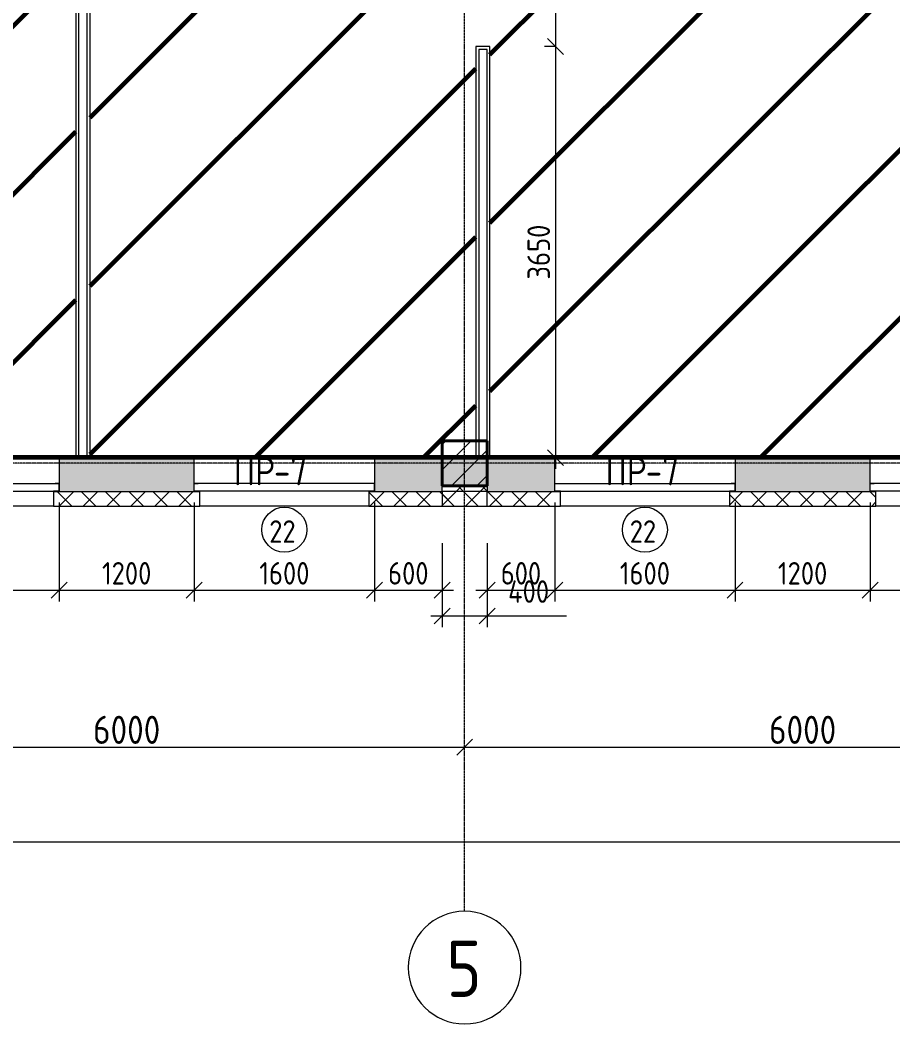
# Model space of a CAD drawing. Header units: millimetres. Extents: x -56773 to 323062, y -262288 to 76460.
# Drawn here: x -1137 to 6611, y -162572 to -153657 of the extents above; entities that cross this region are included whole.
import ezdxf

# ---------------------------------------------------------------- set-up
doc = ezdxf.new("R2010")
doc.units = ezdxf.units.MM
doc.linetypes.add('ADSK_Линия сетки', pattern=[25, 20, -2.5, 0, -2.5])
for name, color, linetype, lineweight in [('1.1) Шлифовка потолка', 5, 'Continuous', 60), ('3.1 Штукатурка внешн стен', 5, 'Continuous', 60), ('_ Окна', 7, 'Continuous', 18), ('Марки', 7, 'Continuous', 20), ('Марки окон', 7, 'Continuous', 20), ('Несущие колонны', 7, 'Continuous', 18), ('Окна', 7, 'Continuous', 9), ('Оси', 7, 'Continuous', 9), ('Размеры', 7, 'Continuous', 9), ('Стены внутренние', 7, 'Continuous', 18), ('Стены наружные', 7, 'Continuous', 18), ('Стены штриховка', 7, 'Continuous', 9)]:
    doc.layers.add(name, color=color, linetype=linetype, lineweight=lineweight)
doc.styles.add('GOST Common', font='', dxfattribs={"width": 0.9, "height": 500})
doc.styles.add('GOST Common_2', font='', dxfattribs={"width": 0.9, "height": 250})
doc.styles.add('GOST Common_3', font='', dxfattribs={"width": 0.9, "height": 200})
doc.styles.get('GOST Common').set_extended_font_data('GOST Common')
doc.styles.get('GOST Common_2').set_extended_font_data('GOST Common')
doc.styles.get('GOST Common_3').set_extended_font_data('GOST Common')
doc.dimstyles.new('ADSK_Основной_2_0', dxfattribs={"dimscale": 304.8, "dimtxt": 201.142999, "dimasz": 0.463911, "dimexe": 0.328084, "dimexo": 0.328084, "dimgap": 0.164042, "dimtad": 1, "dimdec": 3, "dimrnd": 0.001, "dimdsep": 46, "dimtxsty": 'GOST Common_3', "dimblk1": 'OBLIQUE', "dimblk2": 'OBLIQUE', "dimsah": 1, "dimcen": 0.09, "dimdle": 0.328084, "dimazin": 2, "dimtfac": 1, "dimtdec": 4, "dimtix": 1, "dimtmove": 0, "dimatfit": 3, "dimfxl": 1, "dimtvp": 1, "dimtolj": 1, "dimtzin": 0, "dimlwd": 20, "dimlwe": 20, "dimarcsym": 2})
doc.dimstyles.new('ADSK_Основной_2_0_1', dxfattribs={"dimscale": 304.8, "dimtxt": 201.142999, "dimasz": 0.463911, "dimexe": 0.328084, "dimexo": 0.328084, "dimgap": 0.164042, "dimtad": 1, "dimdec": 3, "dimrnd": 0.001, "dimdsep": 46, "dimtxsty": 'GOST Common_3', "dimblk1": 'OBLIQUE', "dimblk2": 'OBLIQUE', "dimsah": 1, "dimcen": 0.09, "dimdle": 0.328084, "dimazin": 2, "dimtfac": 1, "dimtdec": 4, "dimtix": 1, "dimtmove": 1, "dimatfit": 3, "dimfxl": 1, "dimtvp": 1, "dimtolj": 1, "dimtzin": 0, "dimlwd": 20, "dimlwe": 20, "dimarcsym": 2})
doc.dimstyles.new('ADSK_Основной_2_0_2', dxfattribs={"dimscale": 304.8, "dimtxt": 201.142999, "dimasz": 0.463911, "dimexe": 0.328084, "dimexo": 0.328084, "dimgap": 0.164042, "dimtad": 1, "dimdec": 3, "dimrnd": 0.001, "dimdsep": 46, "dimtxsty": 'GOST Common_3', "dimblk1": 'OBLIQUE', "dimblk2": 'OBLIQUE', "dimsah": 1, "dimcen": 0.09, "dimdle": 0.328084, "dimazin": 2, "dimtfac": 1, "dimtdec": 4, "dimtix": 1, "dimtmove": 0, "dimatfit": 3, "dimfxl": 1, "dimtvp": 1, "dimtolj": 1, "dimtzin": 0, "dimlwd": 20, "dimlwe": 20, "dimarcsym": 2})
doc.dimstyles.new('ADSK_Основной_2_5_мм', dxfattribs={"dimscale": 304.8, "dimtxt": 251.428749, "dimasz": 0.463911, "dimexe": 0.492126, "dimexo": 0.984252, "dimgap": 0.098425, "dimtad": 1, "dimrnd": 0.01, "dimdsep": 46, "dimtxsty": 'GOST Common_2', "dimblk1": 'OBLIQUE', "dimblk2": 'OBLIQUE', "dimsah": 1, "dimcen": 0.09, "dimdle": 0.492126, "dimazin": 2, "dimtfac": 1, "dimtdec": 4, "dimtix": 1, "dimtmove": 0, "dimatfit": 3, "dimfxl": 1, "dimtvp": 1, "dimtolj": 1, "dimtzin": 0, "dimlwd": 20, "dimlwe": 20, "dimarcsym": 2})
pattern_1 = [(45, (9.36, -150597.75), (-106.066, 106.066), []), (135, (9.36, -150597.75), (-106.066, -106.066), [])]

# ---------------------------------------------------------------- blocks, each defined once
blk = doc.blocks.new('ADSK_КолоннаЖБ_Прямоугольная - 400x400 мм-1807143-Кладочный план 3-го этажа')
at = {"layer": 'Несущие колонны', "lineweight": 40}
for p, q in [((-200, 200), (200, 200)), ((-200, -200), (-200, 200)), ((200, 200), (200, -200)), ((200, -200), (-200, -200))]:
    blk.add_line(p, q, dxfattribs=at)
blk = doc.blocks.new('ОКНО L03 _2СТ_RS - ОК-5_1600х2000h-3556615-Кладочный план 3-го этажа')
at = {"layer": '_ Окна'}
for p, q in [((-838.1, 149), (761.9, 149)), ((-838.1, 149), (-838.1, 79)), ((-838.1, 149), (-833.1, 149)), ((-818.1, 149), (-38.1, 149)), ((-38.1, 149), (741.9, 149)), ((761.9, 149), (756.9, 149)), ((761.9, 149), (761.9, 79)), ((-838.1, 79), (761.9, 79)), ((-838.1, 79), (-803.1, 79)), ((-818.1, 79), (-38.1, 79)), ((-38.1, 79), (741.9, 79)), ((761.9, 79), (726.9, 79))]:
    blk.add_line(p, q, dxfattribs=at)
at = {"layer": 'Окна'}
blk.add_line((-888.1, -150), (811.9, -150), dxfattribs=at)
blk = doc.blocks.new('ОКНО L03 _2СТ_RS - ОК-5_1600х2000h-3556607-Кладочный план 3-го этажа')
at = {"layer": '_ Окна'}
for p, q in [((-838.1, -79), (761.9, -79)), ((-838.1, -149), (-838.1, -79)), ((-838.1, -79), (-803.1, -79)), ((-818.1, -79), (-38.1, -79)), ((-38.1, -79), (741.9, -79)), ((761.9, -79), (726.9, -79)), ((761.9, -149), (761.9, -79)), ((-838.1, -149), (761.9, -149)), ((-838.1, -149), (-833.1, -149)), ((-818.1, -149), (-38.1, -149)), ((-38.1, -149), (741.9, -149)), ((761.9, -149), (756.9, -149))]:
    blk.add_line(p, q, dxfattribs=at)
at = {"layer": 'Окна'}
blk.add_line((-888.1, 150), (811.9, 150), dxfattribs=at)
blk = doc.blocks.new('Ось сетки - Круг_Ø10 мм-8259-Кладочный план 3-го этажа')
at = {"layer": 'Оси', "lineweight": 20}
for start, end in [(360, 180), (180, 360)]:
    blk.add_arc((0, 0), 5, start, end, dxfattribs=at)
blk = doc.blocks.new('_Oblique')
at = {"color": 0, "linetype": 'ByBlock', "lineweight": -2}
blk.add_line((-0.5, -0.5), (0.5, 0.5), dxfattribs=at)
blk = doc.blocks.new('*D5077')
at = {"layer": 'Defpoints', "color": 0, "transparency": 16777216}
for p in [(-3190.6, -160015), (2809.4, -160015), (2809.4, -160115)]:
    blk.add_point(p, dxfattribs=at)
at = {"layer": 'Размеры', "color": 0, "lineweight": 20, "transparency": 16777216}
for p, q in [((-3340.6, -160115), (2959.4, -160115)), ((-3190.6, -160315), (-3190.6, -160265)), ((2809.4, -160315), (2809.4, -160265))]:
    blk.add_line(p, q, dxfattribs=at)
at = {"layer": 'Размеры', "color": 0, "lineweight": 20, "transparency": 16777216, "xscale": 141.4, "yscale": 141.4, "zscale": 141.4, "rotation": 180}
blk.add_blockref('_Oblique', (-3190.6, -160115), dxfattribs=at)
at = {"layer": 'Размеры', "color": 0, "lineweight": 20, "transparency": 16777216, "xscale": 141.4, "yscale": 141.4, "zscale": 141.4}
blk.add_blockref('_Oblique', (2809.4, -160115), dxfattribs=at)
at = {"layer": 'Размеры', "color": 0, "lineweight": 9, "transparency": 16777216, "insert": (-190.6, -159960), "char_height": 250, "width": 756.843, "attachment_point": 5, "style": 'GOST Common_2'}
blk.add_mtext('\\A1;6000', dxfattribs=at)
blk = doc.blocks.new('*D5078')
at = {"layer": 'Defpoints', "color": 0, "transparency": 16777216}
for p in [(2809.4, -160015), (8809.4, -160015), (8809.4, -160115)]:
    blk.add_point(p, dxfattribs=at)
at = {"layer": 'Размеры', "color": 0, "lineweight": 20, "transparency": 16777216}
for p, q in [((2659.4, -160115), (8959.4, -160115)), ((2809.4, -160315), (2809.4, -160265)), ((8809.4, -160315), (8809.4, -160265))]:
    blk.add_line(p, q, dxfattribs=at)
at = {"layer": 'Размеры', "color": 0, "lineweight": 20, "transparency": 16777216, "xscale": 141.4, "yscale": 141.4, "zscale": 141.4, "rotation": 180}
blk.add_blockref('_Oblique', (2809.4, -160115), dxfattribs=at)
at = {"layer": 'Размеры', "color": 0, "lineweight": 20, "transparency": 16777216, "xscale": 141.4, "yscale": 141.4, "zscale": 141.4}
blk.add_blockref('_Oblique', (8809.4, -160115), dxfattribs=at)
at = {"layer": 'Размеры', "color": 0, "lineweight": 9, "transparency": 16777216, "insert": (5809.4, -159960), "char_height": 250, "width": 756.843, "attachment_point": 5, "style": 'GOST Common_2'}
blk.add_mtext('\\A1;6000', dxfattribs=at)
blk = doc.blocks.new('*D5098')
at = {"layer": 'Defpoints', "color": 0, "transparency": 16777216}
for p in [(-19590.6, -160855), (61609.4, -160855), (61609.4, -160955)]:
    blk.add_point(p, dxfattribs=at)
at = {"layer": 'Размеры', "color": 0, "lineweight": 20, "transparency": 16777216}
for p, q in [((-19740.6, -160955), (61759.4, -160955)), ((-19590.6, -161155), (-19590.6, -161105)), ((61609.4, -161155), (61609.4, -161105))]:
    blk.add_line(p, q, dxfattribs=at)
at = {"layer": 'Размеры', "color": 0, "lineweight": 20, "transparency": 16777216, "xscale": 141.4, "yscale": 141.4, "zscale": 141.4, "rotation": 180}
blk.add_blockref('_Oblique', (-19590.6, -160955), dxfattribs=at)
at = {"layer": 'Размеры', "color": 0, "lineweight": 20, "transparency": 16777216, "xscale": 141.4, "yscale": 141.4, "zscale": 141.4}
blk.add_blockref('_Oblique', (61609.4, -160955), dxfattribs=at)
at = {"layer": 'Размеры', "color": 0, "lineweight": 9, "transparency": 16777216, "insert": (21009.4, -160800), "char_height": 250, "width": 889.802, "attachment_point": 5, "style": 'GOST Common_2'}
blk.add_mtext('\\A1;81200', dxfattribs=at)
blk = doc.blocks.new('*D5163')
at = {"layer": 'Defpoints', "color": 0, "transparency": 16777216}
for p in [(-2390.6, -157841.8), (-790.6, -157841.8), (-790.6, -158720.1)]:
    blk.add_point(p, dxfattribs=at)
at = {"layer": 'Размеры', "color": 0, "lineweight": 20, "transparency": 16777216}
for p, q in [((-2390.6, -157941.8), (-2390.6, -158820.1)), ((-790.6, -157941.8), (-790.6, -158820.1)), ((-2490.6, -158720.1), (-690.6, -158720.1))]:
    blk.add_line(p, q, dxfattribs=at)
at = {"layer": 'Размеры', "color": 0, "lineweight": 20, "transparency": 16777216, "xscale": 141.4, "yscale": 141.4, "zscale": 141.4, "rotation": 180}
blk.add_blockref('_Oblique', (-2390.6, -158720.1), dxfattribs=at)
at = {"layer": 'Размеры', "color": 0, "lineweight": 20, "transparency": 16777216, "xscale": 141.4, "yscale": 141.4, "zscale": 141.4}
blk.add_blockref('_Oblique', (-790.6, -158720.1), dxfattribs=at)
at = {"layer": 'Размеры', "color": 0, "lineweight": 9, "transparency": 16777216, "insert": (-1590.6, -158570.1), "char_height": 200, "width": 560.473, "attachment_point": 5, "style": 'GOST Common_3'}
blk.add_mtext('\\A1;1600', dxfattribs=at)
blk = doc.blocks.new('*D5164')
at = {"layer": 'Defpoints', "color": 0, "transparency": 16777216}
for p in [(-790.6, -157841.8), (409.4, -157841.8), (409.4, -158720.1)]:
    blk.add_point(p, dxfattribs=at)
at = {"layer": 'Размеры', "color": 0, "lineweight": 20, "transparency": 16777216}
for p, q in [((-790.6, -157941.8), (-790.6, -158820.1)), ((409.4, -157941.8), (409.4, -158820.1)), ((-890.6, -158720.1), (509.4, -158720.1))]:
    blk.add_line(p, q, dxfattribs=at)
at = {"layer": 'Размеры', "color": 0, "lineweight": 20, "transparency": 16777216, "xscale": 141.4, "yscale": 141.4, "zscale": 141.4, "rotation": 180}
blk.add_blockref('_Oblique', (-790.6, -158720.1), dxfattribs=at)
at = {"layer": 'Размеры', "color": 0, "lineweight": 20, "transparency": 16777216, "xscale": 141.4, "yscale": 141.4, "zscale": 141.4}
blk.add_blockref('_Oblique', (409.4, -158720.1), dxfattribs=at)
at = {"layer": 'Размеры', "color": 0, "lineweight": 9, "transparency": 16777216, "insert": (-190.6, -158570.1), "char_height": 200, "width": 560.473, "attachment_point": 5, "style": 'GOST Common_3'}
blk.add_mtext('\\A1;1200', dxfattribs=at)
blk = doc.blocks.new('*D5165')
at = {"layer": 'Defpoints', "color": 0, "transparency": 16777216}
for p in [(409.4, -157841.8), (2009.4, -157841.8), (2009.4, -158720.1)]:
    blk.add_point(p, dxfattribs=at)
at = {"layer": 'Размеры', "color": 0, "lineweight": 20, "transparency": 16777216}
for p, q in [((409.4, -157941.8), (409.4, -158820.1)), ((2009.4, -157941.8), (2009.4, -158820.1)), ((309.4, -158720.1), (2109.4, -158720.1))]:
    blk.add_line(p, q, dxfattribs=at)
at = {"layer": 'Размеры', "color": 0, "lineweight": 20, "transparency": 16777216, "xscale": 141.4, "yscale": 141.4, "zscale": 141.4, "rotation": 180}
blk.add_blockref('_Oblique', (409.4, -158720.1), dxfattribs=at)
at = {"layer": 'Размеры', "color": 0, "lineweight": 20, "transparency": 16777216, "xscale": 141.4, "yscale": 141.4, "zscale": 141.4}
blk.add_blockref('_Oblique', (2009.4, -158720.1), dxfattribs=at)
at = {"layer": 'Размеры', "color": 0, "lineweight": 9, "transparency": 16777216, "insert": (1209.4, -158570.1), "char_height": 200, "width": 560.473, "attachment_point": 5, "style": 'GOST Common_3'}
blk.add_mtext('\\A1;1600', dxfattribs=at)
blk = doc.blocks.new('*D5166')
at = {"layer": 'Defpoints', "color": 0, "transparency": 16777216}
for p in [(2009.4, -157841.8), (2609.4, -158202.9), (2609.4, -158720.1)]:
    blk.add_point(p, dxfattribs=at)
at = {"layer": 'Размеры', "color": 0, "lineweight": 20, "transparency": 16777216}
for p, q in [((2009.4, -157941.8), (2009.4, -158820.1)), ((2609.4, -158302.9), (2609.4, -158820.1)), ((1909.4, -158720.1), (2709.4, -158720.1))]:
    blk.add_line(p, q, dxfattribs=at)
at = {"layer": 'Размеры', "color": 0, "lineweight": 20, "transparency": 16777216, "xscale": 141.4, "yscale": 141.4, "zscale": 141.4, "rotation": 180}
blk.add_blockref('_Oblique', (2009.4, -158720.1), dxfattribs=at)
at = {"layer": 'Размеры', "color": 0, "lineweight": 20, "transparency": 16777216, "xscale": 141.4, "yscale": 141.4, "zscale": 141.4}
blk.add_blockref('_Oblique', (2609.4, -158720.1), dxfattribs=at)
at = {"layer": 'Размеры', "color": 0, "lineweight": 9, "transparency": 16777216, "insert": (2309.4, -158570.1), "char_height": 200, "width": 454.106, "attachment_point": 5, "style": 'GOST Common_3'}
blk.add_mtext('\\A1;600', dxfattribs=at)
blk = doc.blocks.new('*D5167')
at = {"layer": 'Defpoints', "color": 0, "transparency": 16777216}
for p in [(2609.4, -158202.9), (3009.4, -158202.9), (3009.4, -158948.8)]:
    blk.add_point(p, dxfattribs=at)
at = {"layer": 'Размеры', "color": 0, "lineweight": 20, "transparency": 16777216}
for p, q in [((2609.4, -158302.9), (2609.4, -159048.8)), ((3009.4, -158302.9), (3009.4, -159048.8)), ((2509.4, -158948.8), (3009.4, -158948.8)), ((3009.4, -158948.8), (3713.6, -158948.8))]:
    blk.add_line(p, q, dxfattribs=at)
at = {"layer": 'Размеры', "color": 0, "lineweight": 20, "transparency": 16777216, "xscale": 141.4, "yscale": 141.4, "zscale": 141.4, "rotation": 180}
blk.add_blockref('_Oblique', (2609.4, -158948.8), dxfattribs=at)
at = {"layer": 'Размеры', "color": 0, "lineweight": 20, "transparency": 16777216, "xscale": 141.4, "yscale": 141.4, "zscale": 141.4}
blk.add_blockref('_Oblique', (3009.4, -158948.8), dxfattribs=at)
at = {"layer": 'Размеры', "color": 0, "lineweight": 9, "transparency": 16777216, "insert": (3194.9, -158632.2), "char_height": 200, "width": 474.561, "attachment_point": 1, "line_spacing_factor": 1.022761, "style": 'GOST Common_3'}
blk.add_mtext('\\A1;400', dxfattribs=at)
blk = doc.blocks.new('*D5168')
at = {"layer": 'Defpoints', "color": 0, "transparency": 16777216}
for p in [(3609.4, -157841.8), (3009.4, -158202.9), (3609.4, -158720.1)]:
    blk.add_point(p, dxfattribs=at)
at = {"layer": 'Размеры', "color": 0, "lineweight": 20, "transparency": 16777216}
for p, q in [((3609.4, -157941.8), (3609.4, -158820.1)), ((3009.4, -158302.9), (3009.4, -158820.1)), ((2909.4, -158720.1), (3709.4, -158720.1))]:
    blk.add_line(p, q, dxfattribs=at)
at = {"layer": 'Размеры', "color": 0, "lineweight": 20, "transparency": 16777216, "xscale": 141.4, "yscale": 141.4, "zscale": 141.4, "rotation": 180}
blk.add_blockref('_Oblique', (3009.4, -158720.1), dxfattribs=at)
at = {"layer": 'Размеры', "color": 0, "lineweight": 20, "transparency": 16777216, "xscale": 141.4, "yscale": 141.4, "zscale": 141.4}
blk.add_blockref('_Oblique', (3609.4, -158720.1), dxfattribs=at)
at = {"layer": 'Размеры', "color": 0, "lineweight": 9, "transparency": 16777216, "insert": (3309.4, -158570.1), "char_height": 200, "width": 454.106, "attachment_point": 5, "style": 'GOST Common_3'}
blk.add_mtext('\\A1;600', dxfattribs=at)
blk = doc.blocks.new('*D5169')
at = {"layer": 'Defpoints', "color": 0, "transparency": 16777216}
for p in [(3609.4, -157841.8), (5209.4, -157841.8), (5209.4, -158720.1)]:
    blk.add_point(p, dxfattribs=at)
at = {"layer": 'Размеры', "color": 0, "lineweight": 20, "transparency": 16777216}
for p, q in [((3609.4, -157941.8), (3609.4, -158820.1)), ((5209.4, -157941.8), (5209.4, -158820.1)), ((3509.4, -158720.1), (5309.4, -158720.1))]:
    blk.add_line(p, q, dxfattribs=at)
at = {"layer": 'Размеры', "color": 0, "lineweight": 20, "transparency": 16777216, "xscale": 141.4, "yscale": 141.4, "zscale": 141.4, "rotation": 180}
blk.add_blockref('_Oblique', (3609.4, -158720.1), dxfattribs=at)
at = {"layer": 'Размеры', "color": 0, "lineweight": 20, "transparency": 16777216, "xscale": 141.4, "yscale": 141.4, "zscale": 141.4}
blk.add_blockref('_Oblique', (5209.4, -158720.1), dxfattribs=at)
at = {"layer": 'Размеры', "color": 0, "lineweight": 9, "transparency": 16777216, "insert": (4409.4, -158570.1), "char_height": 200, "width": 560.473, "attachment_point": 5, "style": 'GOST Common_3'}
blk.add_mtext('\\A1;1600', dxfattribs=at)
blk = doc.blocks.new('*D5170')
at = {"layer": 'Defpoints', "color": 0, "transparency": 16777216}
for p in [(5209.4, -157841.8), (6409.4, -157841.8), (6409.4, -158720.1)]:
    blk.add_point(p, dxfattribs=at)
at = {"layer": 'Размеры', "color": 0, "lineweight": 20, "transparency": 16777216}
for p, q in [((5209.4, -157941.8), (5209.4, -158820.1)), ((6409.4, -157941.8), (6409.4, -158820.1)), ((5109.4, -158720.1), (6509.4, -158720.1))]:
    blk.add_line(p, q, dxfattribs=at)
at = {"layer": 'Размеры', "color": 0, "lineweight": 20, "transparency": 16777216, "xscale": 141.4, "yscale": 141.4, "zscale": 141.4, "rotation": 180}
blk.add_blockref('_Oblique', (5209.4, -158720.1), dxfattribs=at)
at = {"layer": 'Размеры', "color": 0, "lineweight": 20, "transparency": 16777216, "xscale": 141.4, "yscale": 141.4, "zscale": 141.4}
blk.add_blockref('_Oblique', (6409.4, -158720.1), dxfattribs=at)
at = {"layer": 'Размеры', "color": 0, "lineweight": 9, "transparency": 16777216, "insert": (5809.4, -158570.1), "char_height": 200, "width": 560.473, "attachment_point": 5, "style": 'GOST Common_3'}
blk.add_mtext('\\A1;1200', dxfattribs=at)
blk = doc.blocks.new('*D5171')
at = {"layer": 'Defpoints', "color": 0, "transparency": 16777216}
for p in [(6409.4, -157841.8), (8009.4, -157841.8), (8009.4, -158720.1)]:
    blk.add_point(p, dxfattribs=at)
at = {"layer": 'Размеры', "color": 0, "lineweight": 20, "transparency": 16777216}
for p, q in [((6409.4, -157941.8), (6409.4, -158820.1)), ((8009.4, -157941.8), (8009.4, -158820.1)), ((6309.4, -158720.1), (8109.4, -158720.1))]:
    blk.add_line(p, q, dxfattribs=at)
at = {"layer": 'Размеры', "color": 0, "lineweight": 20, "transparency": 16777216, "xscale": 141.4, "yscale": 141.4, "zscale": 141.4, "rotation": 180}
blk.add_blockref('_Oblique', (6409.4, -158720.1), dxfattribs=at)
at = {"layer": 'Размеры', "color": 0, "lineweight": 20, "transparency": 16777216, "xscale": 141.4, "yscale": 141.4, "zscale": 141.4}
blk.add_blockref('_Oblique', (8009.4, -158720.1), dxfattribs=at)
at = {"layer": 'Размеры', "color": 0, "lineweight": 9, "transparency": 16777216, "insert": (7209.4, -158570.1), "char_height": 200, "width": 560.473, "attachment_point": 5, "style": 'GOST Common_3'}
blk.add_mtext('\\A1;1600', dxfattribs=at)
blk = doc.blocks.new('*D5642')
at = {"layer": 'Defpoints', "color": 0, "transparency": 16777216}
for p in [(3716.9, -152692.8), (3616.9, -153892.8), (3716.9, -153892.8)]:
    blk.add_point(p, dxfattribs=at)
at = {"layer": 'Размеры', "color": 0, "lineweight": 20, "transparency": 16777216}
for p, q in [((3616.9, -152592.8), (3616.9, -153992.8)), ((3616.9, -152692.8), (3516.9, -152692.8)), ((3616.9, -153892.8), (3516.9, -153892.8))]:
    blk.add_line(p, q, dxfattribs=at)
at = {"layer": 'Размеры', "color": 0, "lineweight": 20, "transparency": 16777216, "xscale": 141.4, "yscale": 141.4, "zscale": 141.4}
for p, rotation in [((3616.9, -152692.8), 90), ((3616.9, -153892.8), 270)]:
    blk.add_blockref('_Oblique', p, dxfattribs=dict(at, rotation=rotation))
at = {"layer": 'Размеры', "color": 0, "lineweight": 9, "transparency": 16777216, "insert": (3466.9, -153292.8), "char_height": 200, "width": 560.473, "attachment_point": 5, "rotation": 90, "style": 'GOST Common_3'}
blk.add_mtext('\\A1;1200', dxfattribs=at)
blk = doc.blocks.new('*D5643')
at = {"layer": 'Defpoints', "color": 0, "transparency": 16777216}
for p in [(3716.9, -153892.8), (3616.9, -157542.8), (3716.9, -157542.8)]:
    blk.add_point(p, dxfattribs=at)
at = {"layer": 'Размеры', "color": 0, "lineweight": 20, "transparency": 16777216}
for p, q in [((3616.9, -153792.8), (3616.9, -157642.8)), ((3616.9, -153892.8), (3516.9, -153892.8)), ((3616.9, -157542.8), (3516.9, -157542.8))]:
    blk.add_line(p, q, dxfattribs=at)
at = {"layer": 'Размеры', "color": 0, "lineweight": 20, "transparency": 16777216, "xscale": 141.4, "yscale": 141.4, "zscale": 141.4}
for p, rotation in [((3616.9, -153892.8), 90), ((3616.9, -157542.8), 270)]:
    blk.add_blockref('_Oblique', p, dxfattribs=dict(at, rotation=rotation))
at = {"layer": 'Размеры', "color": 0, "lineweight": 9, "transparency": 16777216, "insert": (3466.9, -155717.8), "char_height": 200, "width": 605.475, "attachment_point": 5, "rotation": 90, "style": 'GOST Common_3'}
blk.add_mtext('\\A1;3650', dxfattribs=at)
blk = doc.blocks.new('М_окна1 - Маркировка типоразмера-1510237-Кладочный план 3-го этажа')
at = {"layer": 'Марки окон'}
blk.add_circle((0, 0), 2, dxfattribs=at)

msp = doc.modelspace()

# ---------------------------------------------------------------- hatches: boundary and pattern name
at = {"layer": '1.1) Шлифовка потолка', "transparency": 33554687}
h = msp.add_hatch(dxfattribs=at)
h.set_pattern_fill('ANSI31', color=5, scale=333)
h.paths.add_polyline_path([(5898.2923, -147767.7816), (504.3615, -147767.7816), (-695.6385, -147749.3215), (-695.6385, -147767.7816), (-2581.3513, -147767.7816), (-2581.3513, -151017.7816), (-1890.6385, -151017.7816), (-1890.6385, -151142.7816), (-1990.6385, -151142.7816), (-1990.6385, -151867.7816), (-2581.3513, -151867.7816), (-2581.3513, -157542.7816), (-640.6385, -157542.7816), (-640.6385, -151867.7816), (-740.6385, -151867.7816), (-740.6385, -151142.7816), (-840.6385, -151142.7816), (-840.6385, -151017.7816), (3034.3615, -151017.7816), (3034.3615, -152692.7816), (2909.3615, -152692.7816), (2909.3615, -151867.7816), (-515.6385, -151867.7816), (-515.6385, -157542.7816), (2609.3615, -157542.7816), (2609.3615, -157392.7816), (2909.3615, -157392.7816), (2909.3615, -153892.7816), (3034.3615, -153892.7816), (3034.3615, -157542.7816), (5898.2923, -157542.7816)])
h = msp.add_hatch(dxfattribs=at)
h.set_pattern_fill('ANSI31', color=5, scale=333)
h.paths.add_polyline_path([(14377.9359, -147720.3127), (13459.3615, -147720.3127), (13459.3615, -147767.7816), (12609.3615, -147767.7816), (12609.3615, -147992.7816), (11484.3615, -147992.7816), (11484.3615, -147792.7816), (12409.3615, -147792.7816), (12409.3615, -147720.3127), (9009.3615, -147720.3127), (9009.3615, -147792.7816), (9934.3615, -147792.7816), (9934.3615, -147992.7816), (8809.3615, -147992.7816), (8809.3615, -148567.7816), (8684.3615, -148567.7816), (8684.3615, -147767.7816), (7684.3615, -147767.7816), (7684.3615, -147720.3127), (6484.3615, -147720.3127), (6484.3615, -147767.7816), (5898.2923, -147767.7816), (5898.2923, -157542.7816), (8584.3615, -157542.7816), (8584.3615, -153892.7816), (8709.3615, -153892.7816), (8709.3615, -157392.7816), (9009.3615, -157392.7816), (9009.3615, -157542.7816), (11909.3615, -157542.7816), (11909.3615, -151867.7816), (8709.3615, -151867.7816), (8709.3615, -152692.7816), (8584.3615, -152692.7816), (8584.3615, -151017.7816), (8684.3615, -151017.7816), (8684.3615, -150617.7816), (8809.3615, -150617.7816), (8809.3615, -151017.7816), (12159.3615, -151017.7816), (12159.3615, -151142.7816), (12034.3615, -151142.7816), (12034.3615, -157542.7816), (15409.3615, -157542.7816), (15409.3615, -151867.7816), (13509.3615, -151867.7816), (13509.3615, -151142.7816), (13359.3615, -151142.7816), (13359.3615, -151017.7816), (14377.9359, -151017.7816)])
at = {"layer": 'Несущие колонны', "lineweight": 9}
h = msp.add_hatch(dxfattribs=at)
h.set_pattern_fill('FP_1', color=256, style=0, pattern_type=2)
h.set_pattern_definition([(45, (9.36, -150597.75), (-224.506, 224.506), []), (45, (233.87, -150597.75), (-224.506, 224.506), [396.875, -79.375, 3.353, -76.022])])
h.paths.add_polyline_path([(2609.3615, -157792.7816), (3009.3615, -157792.7816), (3009.3615, -157392.7816), (2609.3615, -157392.7816)])
at = {"layer": 'Стены внутренние', "lineweight": 9}
h = msp.add_hatch(dxfattribs=at)
h.set_pattern_fill('FP_2', color=256, style=0, pattern_type=2)
h.set_pattern_definition([(45, (9.36, -150597.75), (84.18955, 308.69595), [396.875, -79.375, 3.353, -76.022])])
h.paths.add_polyline_path([(56459.3615, -157842.7816), (56459.3615, -157841.7816), (56409.3615, -157841.7816), (56409.3615, -157542.7816), (54809.3615, -157542.7816), (54809.3615, -157841.7816), (54759.3615, -157842.7816)])
h.paths.add_polyline_path([(57959.3615, -157842.7816), (59209.3615, -157841.7816), (59209.3615, -157542.7816), (58009.3615, -157542.7816), (58009.3615, -157841.7816), (57959.3615, -157841.7816)])
h.paths.add_polyline_path([(60759.3615, -157842.7816), (61559.3615, -157842.7816), (61559.3615, -157542.7816), (60809.3615, -157542.7816), (60809.3615, -157841.7816), (60759.3615, -157841.7816)])
h.paths.add_polyline_path([(36159.3615, -157842.7816), (37409.3615, -157841.7816), (37409.3615, -157542.7816), (36209.3615, -157542.7816), (36209.3615, -157841.7816), (36159.3615, -157841.7816)])
h.paths.add_polyline_path([(43459.3615, -157842.7816), (43459.3615, -157841.7816), (43409.3615, -157841.7816), (43409.3615, -157542.7816), (42209.3615, -157542.7816), (42209.3615, -157841.7816), (42159.3615, -157842.7816)])
h.paths.add_polyline_path([(51959.3615, -157842.7816), (53209.3615, -157841.7816), (53209.3615, -157542.7816), (52009.3615, -157542.7816), (52009.3615, -157841.7816), (51959.3615, -157841.7816)])
h.paths.add_polyline_path([(40659.3615, -157842.7816), (40659.3615, -157841.7816), (40609.3615, -157841.7816), (40609.3615, -157542.7816), (39009.3615, -157542.7816), (39009.3615, -157841.7816), (38959.3615, -157842.7816)])
h.paths.add_polyline_path([(48459.3615, -157842.7816), (50409.3615, -157841.7816), (50409.3615, -157542.7816), (48509.3615, -157542.7816), (48509.3615, -157841.7816), (48459.3615, -157841.7816)])
h.paths.add_polyline_path([(44959.3615, -157842.7816), (46909.3615, -157841.7816), (46909.3615, -157542.7816), (46009.3615, -157542.7816), (46009.3615, -157792.7816), (45609.3615, -157792.7816), (45609.3615, -157542.7816), (45009.3615, -157542.7816), (45009.3615, -157841.7816), (44959.3615, -157841.7816)])
h.paths.add_polyline_path([(25459.3615, -157842.7816), (25459.3615, -157841.7816), (25409.3615, -157841.7816), (25409.3615, -157542.7816), (24209.3615, -157542.7816), (24209.3615, -157841.7816), (24159.3615, -157842.7816)])
h.paths.add_polyline_path([(22659.3615, -157842.7816), (22659.3615, -157841.7816), (22609.3615, -157841.7816), (22609.3615, -157542.7816), (21009.3615, -157542.7816), (21009.3615, -157841.7816), (20959.3615, -157842.7816)])
h.paths.add_polyline_path([(16659.3615, -157842.7816), (16659.3615, -157841.7816), (16609.3615, -157841.7816), (16609.3615, -157542.7816), (14009.3615, -157542.7816), (14009.3615, -157841.7816), (16430.3757, -157842.7816)])
h.paths.add_polyline_path([(18159.3615, -157842.7816), (19409.3615, -157841.7816), (19409.3615, -157542.7816), (18209.3615, -157542.7816), (18209.3615, -157841.7816), (18159.3615, -157841.7816)])
h.paths.add_polyline_path([(26959.3615, -157842.7816), (28609.3615, -157841.7816), (28609.3615, -157542.7816), (27009.3615, -157542.7816), (27009.3615, -157841.7816), (26959.3615, -157841.7816)])
h.paths.add_polyline_path([(30159.3615, -157842.7816), (31409.3615, -157841.7816), (31409.3615, -157542.7816), (30209.3615, -157542.7816), (30209.3615, -157841.7816), (30159.3615, -157841.7816)])
h.paths.add_polyline_path([(32959.3615, -157842.7816), (34609.3615, -157841.7816), (34609.3615, -157542.7816), (33009.3615, -157542.7816), (33009.3615, -157841.7816), (32959.3615, -157841.7816)])
h.paths.add_polyline_path([(2609.3615, -157842.7816), (2609.3615, -157792.7816), (3009.3615, -157792.7816), (3009.3615, -157842.7816), (3609.3615, -157841.7816), (3609.3615, -157542.7816), (2009.3615, -157542.7816), (2009.3615, -157841.7816), (1959.3615, -157842.7816)])
h.paths.add_polyline_path([(-4040.6385, -157842.7816), (-2390.6385, -157841.7816), (-2390.6385, -157542.7816), (-3990.6385, -157542.7816), (-3990.6385, -157841.7816), (-4040.6385, -157841.7816)])
h.paths.add_polyline_path([(5159.3615, -157842.7816), (6409.3615, -157841.7816), (6409.3615, -157542.7816), (5209.3615, -157542.7816), (5209.3615, -157841.7816), (5159.3615, -157841.7816)])
h.paths.add_polyline_path([(459.3615, -157842.7816), (459.3615, -157841.7816), (409.3615, -157841.7816), (409.3615, -157542.7816), (-790.6385, -157542.7816), (-790.6385, -157841.7816), (-840.6385, -157842.7816)])
h.paths.add_polyline_path([(-5540.6385, -157842.7816), (-5540.6385, -157841.7816), (-5590.6385, -157841.7816), (-5590.6385, -157542.7816), (-6790.6385, -157542.7816), (-6790.6385, -157841.7816), (-6840.6385, -157842.7816)])
h.paths.add_polyline_path([(9659.3615, -157842.7816), (9659.3615, -157841.7816), (9609.3615, -157841.7816), (9609.3615, -157542.7816), (8009.3615, -157542.7816), (8009.3615, -157841.7816), (7959.3615, -157842.7816)])
h.paths.add_polyline_path([(12459.3615, -157842.7816), (12459.3615, -157841.7816), (12409.3615, -157841.7816), (12409.3615, -157542.7816), (11209.3615, -157542.7816), (11209.3615, -157841.7816), (11159.3615, -157842.7816)])
h.paths.add_polyline_path([(-19390.6385, -157842.7816), (-18790.6385, -157841.7816), (-18790.6385, -157542.7816), (-19390.6385, -157542.7816), (-19390.6385, -157792.7816)])
h.paths.add_polyline_path([(-15940.6385, -157842.7816), (-15940.6385, -157841.7816), (-15990.6385, -157841.7816), (-15990.6385, -157542.7816), (-17190.6385, -157542.7816), (-17190.6385, -157841.7816), (-17240.6385, -157842.7816)])
h.paths.add_polyline_path([(-8340.6385, -157842.7816), (-8340.6385, -157841.7816), (-8390.6385, -157841.7816), (-8390.6385, -157542.7816), (-10590.6385, -157542.7816), (-10590.6385, -157841.7816), (-10640.6385, -157842.7816)])
h.paths.add_polyline_path([(-14440.6385, -157842.7816), (-12190.6385, -157841.7816), (-12190.6385, -157542.7816), (-14390.6385, -157542.7816), (-14390.6385, -157841.7816), (-14440.6385, -157841.7816)])
at = {"layer": 'Стены наружные', "lineweight": 9}
h = msp.add_hatch(dxfattribs=at)
h.set_pattern_fill('FP_4', color=256, style=0, pattern_type=2)
h.set_pattern_definition(pattern_1)
h.paths.add_polyline_path([(57959.3615, -157972.7816), (59259.3615, -157972.7816), (59259.3615, -157842.7816), (57959.3615, -157842.7816)])
h.paths.add_polyline_path([(61989.3615, -157972.7816), (61989.3615, -157842.7816), (60759.3615, -157842.7816), (60759.3615, -157972.7816)])
h.paths.add_polyline_path([(44959.3615, -157972.7816), (46959.3615, -157972.7816), (46959.3615, -157842.7816), (44959.3615, -157842.7816)])
h.paths.add_polyline_path([(38959.3615, -157972.7816), (40659.3615, -157972.7816), (40659.3615, -157842.7816), (38959.3615, -157842.7816)])
h.paths.add_polyline_path([(43459.3615, -157972.7816), (43459.3615, -157842.7816), (42159.3615, -157842.7816), (42159.3615, -157972.7816)])
h.paths.add_polyline_path([(37459.3615, -157972.7816), (37459.3615, -157842.7816), (36159.3615, -157842.7816), (36159.3615, -157972.7816)])
h.paths.add_polyline_path([(48459.3615, -157972.7816), (50459.3615, -157972.7816), (50459.3615, -157842.7816), (48459.3615, -157842.7816)])
h.paths.add_polyline_path([(56459.3615, -157972.7816), (56459.3615, -157842.7816), (54759.3615, -157842.7816), (54759.3615, -157972.7816)])
h.paths.add_polyline_path([(51959.3615, -157972.7816), (53259.3615, -157972.7816), (53259.3615, -157842.7816), (51959.3615, -157842.7816)])
h.paths.add_polyline_path([(30159.3615, -157972.7816), (31459.3615, -157972.7816), (31459.3615, -157842.7816), (30159.3615, -157842.7816)])
h.paths.add_polyline_path([(34659.3615, -157972.7816), (34659.3615, -157842.7816), (32959.3615, -157842.7816), (32959.3615, -157972.7816)])
h.paths.add_polyline_path([(26959.3615, -157972.7816), (28659.3615, -157972.7816), (28659.3615, -157842.7816), (26959.3615, -157842.7816)])
h.paths.add_polyline_path([(20959.3615, -157972.7816), (22659.3615, -157972.7816), (22659.3615, -157842.7816), (20959.3615, -157842.7816)])
h.paths.add_polyline_path([(18159.3615, -157972.7816), (19459.3615, -157972.7816), (19459.3615, -157842.7816), (18159.3615, -157842.7816)])
h.paths.add_polyline_path([(25459.3615, -157972.7816), (25459.3615, -157842.7816), (24159.3615, -157842.7816), (24159.3615, -157972.7816)])
h.paths.add_polyline_path([(16659.3615, -157972.7816), (16659.3615, -157842.7816), (13959.3615, -157842.7816), (13959.3615, -157972.7816), (16430.3757, -157972.7816)])
h.paths.add_polyline_path([(7959.3615, -157972.7816), (9659.3615, -157972.7816), (9659.3615, -157842.7816), (7959.3615, -157842.7816)])
h.paths.add_polyline_path([(12459.3615, -157972.7816), (12459.3615, -157842.7816), (11159.3615, -157842.7816), (11159.3615, -157972.7816)])
h.paths.add_polyline_path([(-2340.6385, -157972.7816), (-2340.6385, -157842.7816), (-4040.6385, -157842.7816), (-4040.6385, -157972.7816), (-2349.05, -157972.7816)])
h.paths.add_polyline_path([(5159.3615, -157972.7816), (6459.3615, -157972.7816), (6459.3615, -157842.7816), (5159.3615, -157842.7816)])
h.paths.add_polyline_path([(-840.6385, -157972.7816), (459.3615, -157972.7816), (459.3615, -157842.7816), (-840.6385, -157842.7816)])
h.paths.add_polyline_path([(3659.3615, -157972.7816), (3659.3615, -157842.7816), (1959.3615, -157842.7816), (1959.3615, -157972.7816)])
h.paths.add_polyline_path([(-17240.6385, -157972.7816), (-15940.6385, -157972.7816), (-15940.6385, -157842.7816), (-17240.6385, -157842.7816)])
h.paths.add_polyline_path([(-19790.6385, -157972.7816), (-18740.6385, -157972.7816), (-18740.6385, -157842.7816), (-19790.6385, -157842.7816)])
h.paths.add_polyline_path([(-14440.6385, -157972.7816), (-12140.6385, -157972.7816), (-12140.6385, -157842.7816), (-14440.6385, -157842.7816)])
h.paths.add_polyline_path([(-8340.6385, -157972.7816), (-8340.6385, -157842.7816), (-10640.6385, -157842.7816), (-10640.6385, -157972.7816)])
h.paths.add_polyline_path([(-6840.6385, -157972.7816), (-5540.6385, -157972.7816), (-5540.6385, -157842.7816), (-6840.6385, -157842.7816)])
h = msp.add_hatch(dxfattribs=at)
h.set_pattern_fill('FP_4', color=256, style=0, pattern_type=2)
h.set_pattern_definition(pattern_1)
h.paths.add_polyline_path([(2609.3615, -157972.7816), (3009.3615, -157972.7816), (3009.3615, -157792.7816), (2609.3615, -157792.7816), (2609.3615, -157842.7816)])

# ---------------------------------------------------------------- linework, layer by layer
at = {"layer": '3.1 Штукатурка внешн стен'}
msp.add_lwpolyline([(61409.3615, -157542.7816), (-19390.6385, -157542.7816)], dxfattribs=at)
at = {"layer": 'Несущие колонны', "lineweight": 9}
for p, q in [((3009.3615, -157392.7816), (2609.3615, -157392.7816)), ((2609.3615, -157392.7816), (2609.3615, -157792.7816)), ((3009.3615, -157792.7816), (3009.3615, -157392.7816)), ((2609.3615, -157792.7816), (3009.3615, -157792.7816))]:
    msp.add_line(p, q, dxfattribs=at)
at = {"layer": 'Оси', "linetype": 'ADSK_Линия сетки', "lineweight": 5}
for p, q in [((2809.3615, -161571.6329), (2809.3615, -140570.3055)), ((62587.9153, -157592.7816), (-25230.7352, -157592.7816))]:
    msp.add_line(p, q, dxfattribs=at)
at = {"layer": 'Стены внутренние', "lineweight": 5}
for p, q in [((-640.6385, -151867.7816), (-640.6385, -157542.7816)), ((-515.6385, -157542.7816), (-515.6385, -151867.7816)), ((2909.3615, -153892.7816), (2909.3615, -157542.7816)), ((3034.3615, -153892.7816), (2909.3615, -153892.7816)), ((3034.3615, -157542.7816), (3034.3615, -153892.7816)), ((-2390.6385, -157542.7816), (-790.6385, -157542.7816)), ((-640.6385, -157542.7816), (-790.6385, -157542.7816)), ((-790.6385, -157542.7816), (-790.6385, -157841.7816)), ((409.3615, -157542.7816), (-515.6385, -157542.7816)), ((409.3615, -157841.7816), (409.3615, -157542.7816)), ((409.3615, -157542.7816), (2009.3615, -157542.7816)), ((2909.3615, -157542.7816), (2009.3615, -157542.7816)), ((2009.3615, -157542.7816), (2009.3615, -157841.7816)), ((3609.3615, -157542.7816), (3034.3615, -157542.7816)), ((3609.3615, -157841.7816), (3609.3615, -157542.7816)), ((3609.3615, -157542.7816), (5209.3615, -157542.7816)), ((6409.3615, -157542.7816), (5209.3615, -157542.7816)), ((5209.3615, -157542.7816), (5209.3615, -157841.7816)), ((6409.3615, -157841.7816), (6409.3615, -157542.7816)), ((6409.3615, -157542.7816), (8009.3615, -157542.7816)), ((-790.6385, -157841.7816), (-840.6385, -157841.7816)), ((-840.6385, -157841.7816), (-840.6385, -157842.7816)), ((459.3615, -157841.7816), (409.3615, -157841.7816)), ((459.3615, -157842.7816), (459.3615, -157841.7816)), ((2009.3615, -157841.7816), (1959.3615, -157841.7816)), ((1959.3615, -157841.7816), (1959.3615, -157842.7816)), ((3659.3615, -157841.7816), (3609.3615, -157841.7816)), ((3659.3615, -157842.7816), (3659.3615, -157841.7816)), ((5209.3615, -157841.7816), (5159.3615, -157841.7816)), ((5159.3615, -157841.7816), (5159.3615, -157842.7816)), ((6459.3615, -157841.7816), (6409.3615, -157841.7816)), ((6459.3615, -157842.7816), (6459.3615, -157841.7816))]:
    msp.add_line(p, q, dxfattribs=at)
at = {"layer": 'Стены наружные', "lineweight": 9}
for p, q in [((-840.6385, -157842.7816), (-840.6385, -157972.7816)), ((459.3615, -157972.7816), (459.3615, -157842.7816)), ((1959.3615, -157842.7816), (1959.3615, -157972.7816)), ((3009.3615, -157842.7816), (2609.3615, -157842.7816)), ((2609.3615, -157842.7816), (2609.3615, -157972.7816)), ((3009.3615, -157972.7816), (3009.3615, -157842.7816)), ((3659.3615, -157972.7816), (3659.3615, -157842.7816)), ((5159.3615, -157842.7816), (5159.3615, -157972.7816)), ((6459.3615, -157972.7816), (6459.3615, -157842.7816)), ((-840.6385, -157972.7816), (-2340.6385, -157972.7816)), ((-840.6385, -157972.7816), (459.3615, -157972.7816)), ((1959.3615, -157972.7816), (459.3615, -157972.7816)), ((1959.3615, -157972.7816), (3659.3615, -157972.7816)), ((5159.3615, -157972.7816), (3659.3615, -157972.7816)), ((5159.3615, -157972.7816), (6459.3615, -157972.7816)), ((7959.3615, -157972.7816), (6459.3615, -157972.7816))]:
    msp.add_line(p, q, dxfattribs=at)
at = {"layer": 'Стены штриховка', "lineweight": 9}
for p, q in [((-615.6385, -157542.7816), (-615.6385, -151842.7816)), ((-540.6385, -157542.7816), (-540.6385, -151842.7816)), ((2934.3615, -153917.7816), (2934.3615, -157542.7816)), ((3009.3615, -153917.7816), (2934.3615, -153917.7816)), ((3009.3615, -157542.7816), (3009.3615, -153917.7816)), ((-640.6385, -157542.7816), (-515.6385, -157542.7816)), ((2909.3615, -157542.7816), (3034.3615, -157542.7816)), ((-840.6385, -157842.7816), (459.3615, -157842.7816)), ((1959.3615, -157842.7816), (2609.3615, -157842.7816)), ((2609.3615, -157842.7816), (2609.3615, -157792.7816)), ((2609.3615, -157792.7816), (3009.3615, -157792.7816)), ((3009.3615, -157792.7816), (3009.3615, -157842.7816)), ((3009.3615, -157842.7816), (3659.3615, -157842.7816)), ((5159.3615, -157842.7816), (6459.3615, -157842.7816))]:
    msp.add_line(p, q, dxfattribs=at)

# ---------------------------------------------------------------- block references
at = {"layer": 'Марки окон', "lineweight": 5, "xscale": 99.99999999999993, "yscale": 99.99999999999993, "zscale": 99.99999999999993}
for p in [(1209.3615, -158182.7816), (4409.3615, -158182.7816)]:
    msp.add_blockref('М_окна1 - Маркировка типоразмера-1510237-Кладочный план 3-го этажа', p, dxfattribs=at)
at = {"layer": 'Несущие колонны', "lineweight": 40, "rotation": 89.9999999999999}
msp.add_blockref('ADSK_КолоннаЖБ_Прямоугольная - 400x400 мм-1807143-Кладочный план 3-го этажа', (2809.3615, -157592.7816), dxfattribs=at)
at = {"layer": 'Окна'}
for p in [(-1552.5385, -157692.7816), (4447.4615, -157692.7816)]:
    msp.add_blockref('ОКНО L03 _2СТ_RS - ОК-5_1600х2000h-3556607-Кладочный план 3-го этажа', p, dxfattribs=at)
at = {"layer": 'Окна', "lineweight": 5, "rotation": 180}
for p in [(1171.2615, -157692.7816), (7171.2615, -157692.7816)]:
    msp.add_blockref('ОКНО L03 _2СТ_RS - ОК-5_1600х2000h-3556615-Кладочный план 3-го этажа', p, dxfattribs=at)
at = {"layer": 'Оси', "lineweight": 20, "xscale": 99.99999999999993, "yscale": 99.99999999999993, "zscale": 99.99999999999993}
msp.add_blockref('Ось сетки - Круг_Ø10 мм-8259-Кладочный план 3-го этажа', (2809.3615, -162071.6329), dxfattribs=at)

# ---------------------------------------------------------------- texts
at = {"layer": 'Марки', "lineweight": 9, "char_height": 250, "attachment_point": 1, "style": 'GOST Common_2'}
for s, insert, width in [('ПР', (759.4307, -157538.8005), 432.91125), ('-7', (1116.6182, -157538.8005), 389.620125), ('ПР', (4059.4307, -157538.8005), 432.91125), ('-7', (4416.6182, -157538.8005), 389.620125)]:
    msp.add_mtext(s, dxfattribs=dict(at, insert=insert, width=width))
at = {"layer": 'Марки окон', "lineweight": 5, "char_height": 200, "width": 317.46825, "attachment_point": 1, "style": 'GOST Common_3'}
for insert in [(1074.8041, -158098.9963), (4274.8041, -158098.9963)]:
    msp.add_mtext('22', dxfattribs=dict(at, insert=insert))
at = {"layer": 'Оси', "insert": (2647.8808, -161831.7662), "char_height": 500, "width": 389.620125, "attachment_point": 1, "style": 'GOST Common'}
msp.add_mtext('\\fGOST Common|b0|i0|c204|p34|;\\W.9;5', dxfattribs=at)

# ---------------------------------------------------------------- dimensions: what is measured, and where the dimension line sits
at = {"layer": 'Размеры', "lineweight": 9}
for base, p1, p2, override, picture, middle in [((3616.9416, -153892.7816), (3716.9265, -152692.7816), (3716.9265, -153892.7816), {"dimpost": '<>', "dimfxl": 1200}, '*D5642', (3466.9416, -153292.7816)), ((3616.9416, -157542.7816), (3716.9265, -153892.7816), (3716.9265, -157542.7816), {"dimpost": '<>', "dimfxl": 3650}, '*D5643', (3466.9416, -155717.7816))]:
    dim = msp.add_linear_dim(base=base, p1=p1, p2=p2, angle=90, dimstyle='ADSK_Основной_2_0_2', override=override, dxfattribs=at)
    dim.commit()
    dim.dimension.update_dxf_attribs({"geometry": picture, "text_midpoint": middle})
for base, p1, p2, dimstyle, override, picture, middle in [((-790.6385, -158720.1047), (-2390.6385, -157841.7816), (-790.6385, -157841.7816), 'ADSK_Основной_2_0_1', {"dimpost": '<>', "dimfxl": 1600}, '*D5163', (-1590.6385, -158570.1047)), ((409.3615, -158720.1047), (-790.6385, -157841.7816), (409.3615, -157841.7816), 'ADSK_Основной_2_0_1', {"dimpost": '<>', "dimfxl": 1200}, '*D5164', (-190.6385, -158570.1047)), ((2009.3615, -158720.1047), (409.3615, -157841.7816), (2009.3615, -157841.7816), 'ADSK_Основной_2_0_1', {"dimpost": '<>', "dimfxl": 1600}, '*D5165', (1209.3615, -158570.1047)), ((2609.3615, -158720.1047), (2009.3615, -157841.7816), (2609.3615, -158202.8767), 'ADSK_Основной_2_0_1', {"dimpost": '<>', "dimfxl": 700.278265}, '*D5166', (2309.3615, -158570.1047)), ((3609.3615, -158720.1047), (3009.3615, -158202.8767), (3609.3615, -157841.7816), 'ADSK_Основной_2_0_1', {"dimpost": '<>', "dimfxl": 700.278265}, '*D5168', (3309.3615, -158570.1047)), ((5209.3615, -158720.1047), (3609.3615, -157841.7816), (5209.3615, -157841.7816), 'ADSK_Основной_2_0_1', {"dimpost": '<>', "dimfxl": 1600}, '*D5169', (4409.3615, -158570.1047)), ((6409.3615, -158720.1047), (5209.3615, -157841.7816), (6409.3615, -157841.7816), 'ADSK_Основной_2_0_1', {"dimpost": '<>', "dimfxl": 1200}, '*D5170', (5809.3615, -158570.1047)), ((8009.3615, -158720.1047), (6409.3615, -157841.7816), (8009.3615, -157841.7816), 'ADSK_Основной_2_0_1', {"dimpost": '<>', "dimfxl": 1600}, '*D5171', (7209.3615, -158570.1047)), ((2809.3615, -160115.0051), (-3190.6385, -160015.0202), (2809.3615, -160015.0202), 'ADSK_Основной_2_5_мм', {"dimpost": '<>', "dimfxl": 6000}, '*D5077', (-190.6385, -159960.0051)), ((8809.3615, -160115.0051), (2809.3615, -160015.0202), (8809.3615, -160015.0202), 'ADSK_Основной_2_5_мм', {"dimpost": '<>', "dimfxl": 6000}, '*D5078', (5809.3615, -159960.0051)), ((61609.3615, -160955.0051), (-19590.6385, -160855.0202), (61609.3615, -160855.0202), 'ADSK_Основной_2_5_мм', {"dimpost": '<>', "dimfxl": 81200}, '*D5098', (21009.3615, -160800.0051))]:
    dim = msp.add_linear_dim(base=base, p1=p1, p2=p2, dimstyle=dimstyle, override=override, dxfattribs=at)
    dim.commit()
    dim.dimension.update_dxf_attribs({"geometry": picture, "text_midpoint": middle})
dim = msp.add_linear_dim(base=(3009.3615, -158948.8293), p1=(2609.3615, -158202.8767), p2=(3009.3615, -158202.8767), dimstyle='ADSK_Основной_2_0', override={"dimpost": '<>', "dimfxl": 400}, dxfattribs=at)
dim.commit()
dim.dimension.update_dxf_attribs({"geometry": '*D5167', "text_midpoint": (3432.1901, -158948.8293), "dimtype": 160})

doc.saveas('drawing.dxf')
